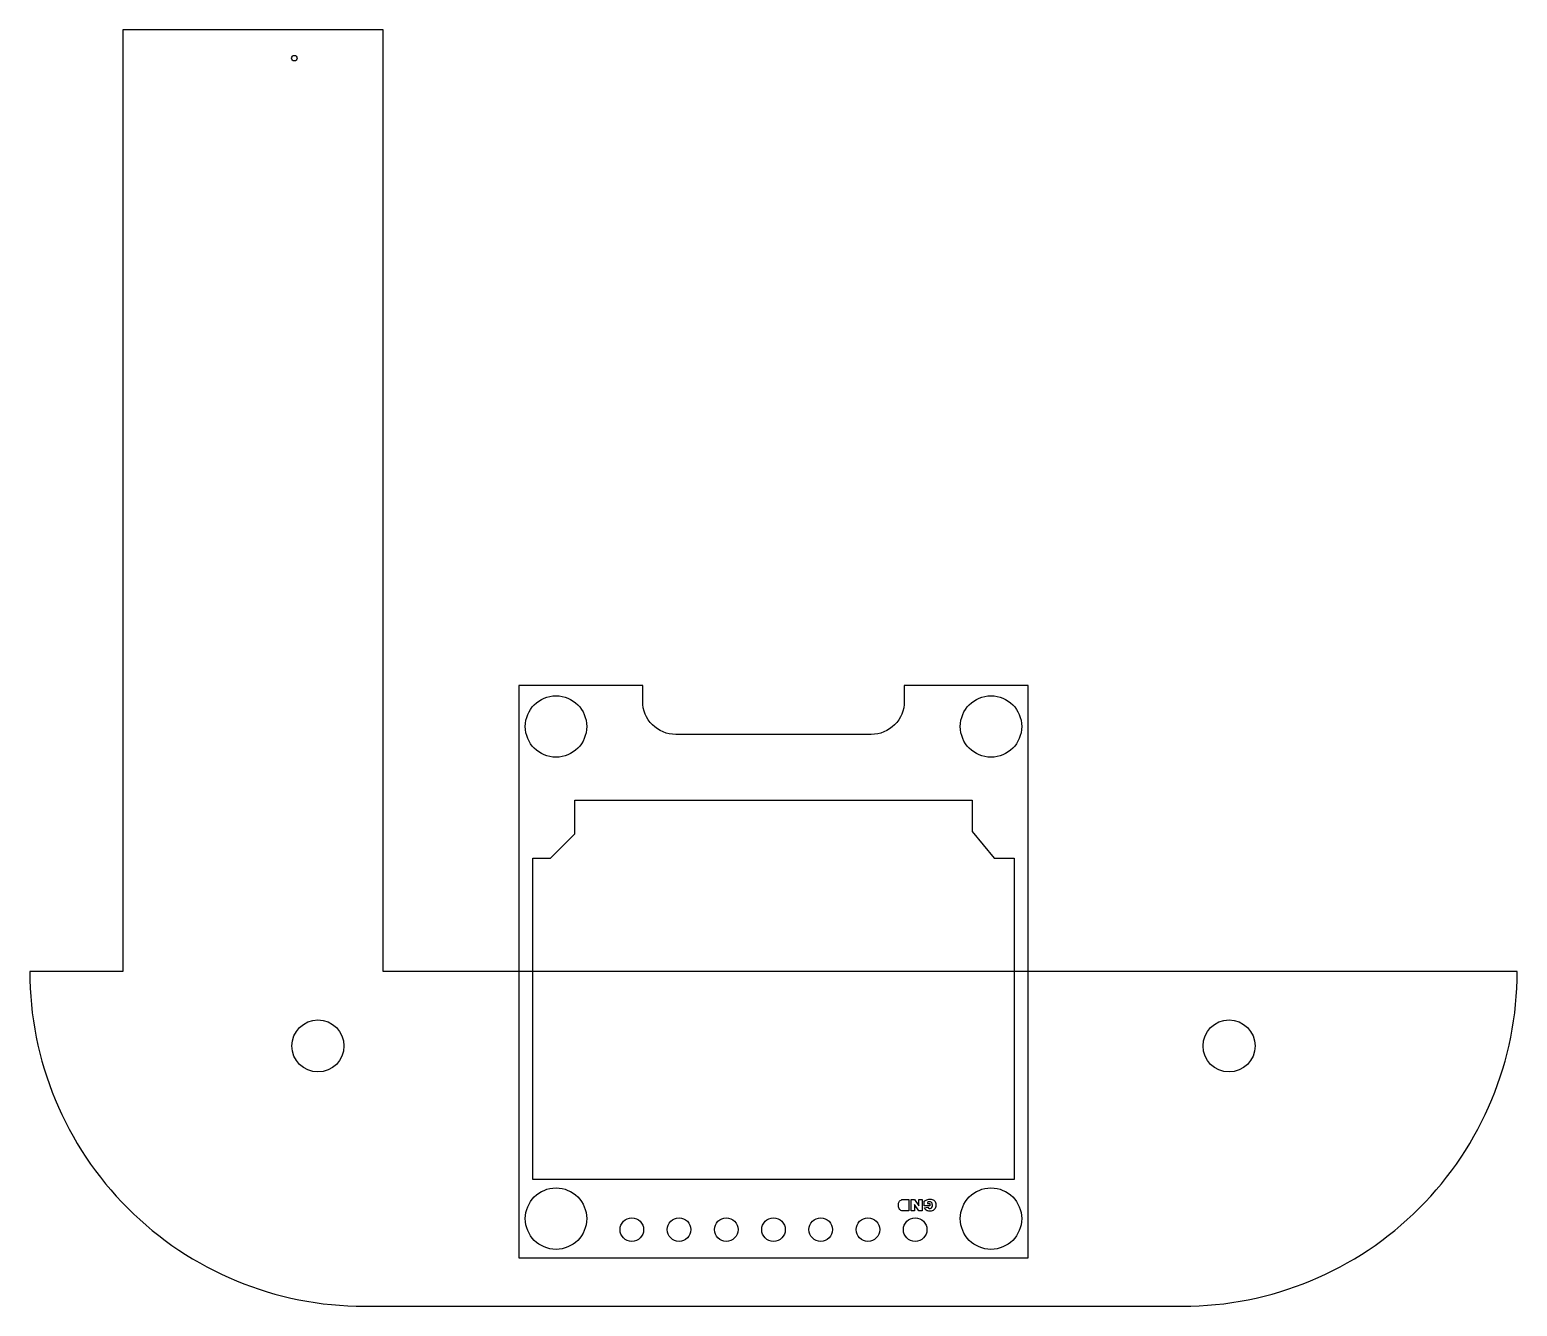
# Model space of a CAD drawing. Header units: millimetres. Extents: x -40 to 40, y -55 to 13.6.
import ezdxf

# ---------------------------------------------------------------- set-up
doc = ezdxf.new("R2010")
doc.units = ezdxf.units.MM
doc.layers.get('0').update_dxf_attribs({"linetype": 'CONTINUOUS'})

msp = doc.modelspace()

# ---------------------------------------------------------------- linework, layer by layer
for p, q in [((7.28, -49.256), (7.28, -49.871)), ((8.112, -49.607), (8.112, -49.345)), ((8.277, -49.421), (8.277, -49.479)), ((8.277, -49.479), (8.405, -49.479)), ((8.405, -49.479), (8.405, -49.607)), ((8.405, -49.607), (8.112, -49.607)), ((8.12, -49.707), (8.304, -49.675))]:
    msp.add_line(p, q)
for points in [[(-21, 13.65), (-35, 13.65), (-35, -37), (-40, -37, 0.414214), (-22, -55), (22, -55, 0.414214), (40, -37), (-21, -37)], [(13.691, -21.608), (7.036, -21.608), (7.036, -22.471, -0.414214), (5.258, -24.249), (-5.258, -24.249, -0.414214), (-7.036, -22.471), (-7.036, -21.608), (-13.691, -21.608), (-13.691, -52.392), (13.691, -52.392)]]:
    msp.add_lwpolyline(points, format="xyb", close=True)
for points in [[(10.686, -29.473), (11.864, -30.904), (12.941, -30.904), (12.941, -48.176), (-12.941, -48.176), (-12.941, -30.904), (-11.999, -30.904), (-10.686, -29.597), (-10.686, -27.785), (10.686, -27.785)], [(7.998, -49.256), (7.998, -49.871), (7.82, -49.871), (7.588, -49.53), (7.588, -49.871), (7.409, -49.871), (7.409, -49.256), (7.588, -49.256), (7.819, -49.595), (7.819, -49.256)]]:
    msp.add_lwpolyline(points, close=True)
for centre, radius in [((-25.77, 12.12), 0.15), ((-11.697, -23.822), 1.651), ((11.697, -23.822), 1.651), ((-24.5, -41), 1.4), ((24.5, -41), 1.4), ((-11.697, -50.289), 1.651), ((11.697, -50.289), 1.651), ((-7.62, -50.879), 0.635), ((-5.08, -50.879), 0.635), ((-2.54, -50.879), 0.635), ((0, -50.879), 0.635), ((2.54, -50.879), 0.635), ((5.08, -50.879), 0.635), ((7.62, -50.879), 0.635)]:
    msp.add_circle(centre, radius)
for points, knots in [([(7.28, -49.871), (7.217, -49.871), (7.156, -49.87), (7.09, -49.871), (7.025, -49.872), (6.955, -49.876), (6.895, -49.86), (6.835, -49.843), (6.785, -49.806), (6.755, -49.749), (6.725, -49.691), (6.715, -49.614), (6.715, -49.548), (6.714, -49.482), (6.722, -49.427), (6.754, -49.379), (6.786, -49.33), (6.842, -49.287), (6.903, -49.268), (6.963, -49.25), (7.026, -49.255), (7.09, -49.256), (7.154, -49.258), (7.217, -49.256), (7.28, -49.256)], [0, 0, 0, 0, 0.0890364, 0.0890364, 0.0890364, 0.1780728, 0.1780728, 0.1780728, 0.2671092, 0.2671092, 0.2671092, 0.3561456, 0.3561456, 0.3561456, 0.445182, 0.445182, 0.445182, 0.5342185, 0.5342185, 0.5342185, 0.6232549, 0.6232549, 0.6232549, 0.7122913, 0.7122913, 0.7122913, 0.7122913]), ([(8.112, -49.345), (8.184, -49.296), (8.234, -49.269), (8.304, -49.256), (8.373, -49.242), (8.461, -49.242), (8.53, -49.259), (8.6, -49.277), (8.651, -49.313), (8.687, -49.371), (8.722, -49.429), (8.742, -49.509), (8.738, -49.586), (8.734, -49.662), (8.706, -49.735), (8.662, -49.787), (8.619, -49.838), (8.56, -49.869), (8.476, -49.878), (8.434, -49.882), (8.386, -49.881), (8.349, -49.88), (8.311, -49.878), (8.284, -49.875), (8.256, -49.863), (8.2, -49.84), (8.142, -49.784), (8.12, -49.707)], [0.190764, 0.190764, 0.190764, 0.190764, 0.2511355, 0.2511355, 0.2511355, 0.3115069, 0.3115069, 0.3115069, 0.3718784, 0.3718784, 0.3718784, 0.4322498, 0.4322498, 0.4322498, 0.4926213, 0.4926213, 0.4926213, 0.5529928, 0.5529928, 0.5529928, 0.5831785, 0.5831785, 0.5831785, 0.6133642, 0.6133642, 0.6133642, 0.6737357, 0.6737357, 0.6737357, 0.6737357]), ([(8.304, -49.675), (8.326, -49.743), (8.415, -49.762), (8.471, -49.733), (8.526, -49.704), (8.549, -49.628), (8.547, -49.558), (8.546, -49.488), (8.521, -49.424), (8.474, -49.395), (8.427, -49.366), (8.358, -49.372), (8.277, -49.421)], [0.7256692, 0.7256692, 0.7256692, 0.7256692, 0.7813516, 0.7813516, 0.7813516, 0.8370341, 0.8370341, 0.8370341, 0.8927165, 0.8927165, 0.8927165, 0.948399, 0.948399, 0.948399, 0.948399])]:
    msp.add_open_spline(points, degree=3, knots=knots)

doc.saveas('drawing.dxf')
